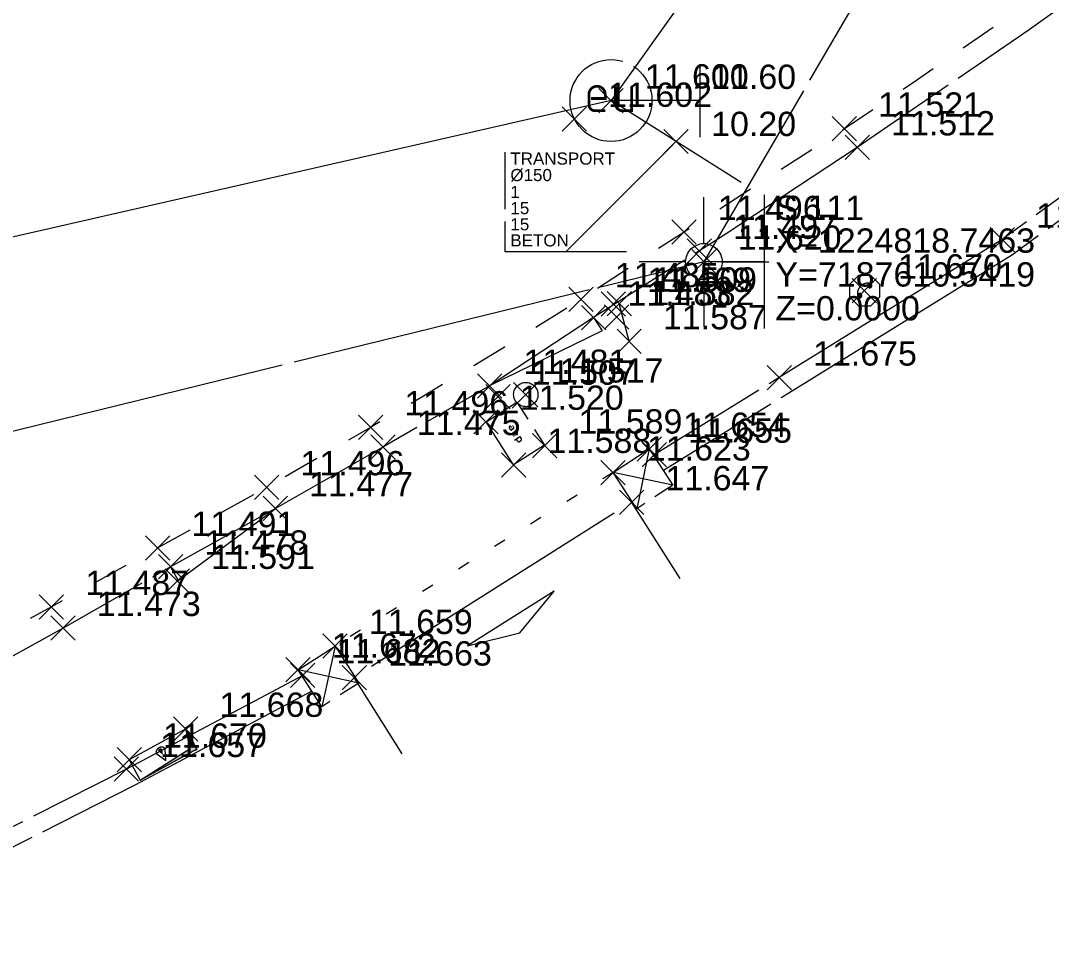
# Model space of a CAD drawing. Header units: metres. Extents: x 1224602 to 1224842, y 7187490 to 7187733.
# Drawn here: x 1224813.13 to 1224821.61, y 7187604.84 to 7187612.53 of the extents above; entities that cross this region are included whole.
import ezdxf
from ezdxf.enums import TextEntityAlignment as Align

# ---------------------------------------------------------------- set-up
doc = ezdxf.new("R2010")
doc.units = ezdxf.units.M
doc.header["$PDMODE"] = 3
doc.header["$PDSIZE"] = 0.1
for name, pattern in [('LL_0822', [2.5, 2.5, 0]), ('LL_0824', [0.35, 0.1, -0.25]), ('LL_0829', [0.6, 0.3, -0.3]), ('SL_1146', [2.5, 2.5, 0]), ('Socle_Continu', [2.5, 2.5, 0]), ('YL_2901', [2.5, 2.5, 0])]:
    doc.linetypes.add(name, pattern=pattern)
for name, color, linetype, lineweight in [('CLOTU_SCS', 212, 'Socle_Continu', 13), ('EAUPO_SCS', 140, 'Socle_Continu', 13), ('GAZFL_SCS', 40, 'Socle_Continu', 13), ('SIGTA_SCI', 7, 'Socle_Continu', 13), ('SIGTM_PSI', 1, 'Socle_Continu', 13), ('SIGTO_PSI', 255, 'Socle_Continu', 13), ('SIGTO_SCI', 255, 'Socle_Continu', 13), ('TELEC_SCS', 3, 'Socle_Continu', 13), ('VOIRI_SCS', 7, 'Socle_Continu', 13)]:
    doc.layers.add(name, color=color, linetype=linetype, lineweight=lineweight)
for name, color, linetype, lineweight, true_color in [('EAUPL_SCS', 5, 'Socle_Continu', 13, 0x0000ff), ('EAUUS_PSI', 7, 'Socle_Continu', 13, 0x7f3f00), ('EAUUS_SCI', 7, 'Socle_Continu', 13, 0x7f3f00), ('EAUUS_SCS', 7, 'Socle_Continu', 13, 0x7f3f00), ('EAUUS_SCT', 7, 'Socle_Continu', 13, 0x7f3f00), ('SIGTR_PSS', 7, 'Socle_Continu', 13, 0x9966cc), ('SIGTS_PSS', 7, 'Socle_Continu', 13, 0x9966cc)]:
    doc.layers.add(name, color=color, linetype=linetype, lineweight=lineweight, true_color=true_color)
doc.styles.add('Reseaux', font='arial.ttf')
doc.styles.get("Standard").update_dxf_attribs({"font": 'arial.ttf'})
doc.styles.add('Style_2', font='WINGDNG3.TTF')
doc.linetypes.add('BL_0068', pattern='A,0.508,-0.254,["}",Style_2,S=0.254,R=0,X=-0.2,Y=-0.12],0.254', length=1.016)
doc.linetypes.add('CL_0181', pattern='A,3,-0.15,0.4,-0.381,["eu",Standard,S=0.254,R=0,X=-0.2,Y=-0.1],-0.381,0.4,-0.15', length=4.862)

# ---------------------------------------------------------------- blocks, each defined once
blk = doc.blocks.new('YP_1521')
at = {"layer": 'SIGTO_SCI', "color": 7, "linetype": 'Socle_Continu'}
blk.add_point((0, 0), dxfattribs=at)
at = {"layer": 'SIGTA_SCI', "linetype": 'Socle_Continu'}
blk.add_attdef('ALT', (0.2779, 0.0988), '', height=0.2, dxfattribs=at)
at = {"layer": 'SIGTA_SCI', "linetype": 'Socle_Continu', "flags": 9}
blk.add_attdef('CALQUE_ALT', (1.69, -1.1801), '', height=0.2, dxfattribs=at)
at = {"layer": 'SIGTO_SCI', "linetype": 'Socle_Continu', "flags": 9}
for tag, p in [('ID', (1.69, 0.105)), ('NATURE', (1.69, -0.2163)), ('FAMILLE', (1.69, -0.5376)), ('CALQUE', (1.69, -0.8589)), ('PCRS', (1.69, -1.8227))]:
    blk.add_attdef(tag, p, '', height=0.2, dxfattribs=at)
blk = doc.blocks.new('YP_2900')
at = {"layer": 'SIGTO_PSI', "linetype": 'Socle_Continu'}
blk.add_line((0.5, 0), (0, 0), dxfattribs=at)
at = {"layer": 'SIGTO_PSI', "linetype": 'Socle_Continu', "flags": 128}
blk.add_lwpolyline([(0.5, -0.55), (0.5, 0.55)], dxfattribs=at)
at = {"layer": 'SIGTO_PSI', "color": 7, "linetype": 'Socle_Continu'}
blk.add_point((0, 0), dxfattribs=at)
at = {"layer": 'SIGTM_PSI', "color": 1, "linetype": 'Socle_Continu'}
blk.add_attdef('MAT', (0.5885, 0.3448), '', height=0.2, dxfattribs=at)
at = {"layer": 'SIGTM_PSI', "linetype": 'Socle_Continu', "flags": 9}
blk.add_attdef('CALQUE_MAT', (1.5976, -0.695), '', height=0.2, dxfattribs=at)
at = {"layer": 'SIGTO_PSI', "linetype": 'Socle_Continu', "flags": 9}
for tag, p in [('ID', (1.5976, 0.5901)), ('NATURE', (1.5976, 0.2688)), ('FAMILLE', (1.5976, -0.0525)), ('CALQUE', (1.5976, -0.3737)), ('PCRS', (1.5976, -1.0163))]:
    blk.add_attdef(tag, p, '', height=0.2, dxfattribs=at)
at = {"layer": 'SIGTO_PSI', "linetype": 'Socle_Continu'}
for tag, p in [('X=', (0.5885, 0.0746)), ('Y=', (0.5885, -0.2038)), ('Z=', (0.5885, -0.4822))]:
    blk.add_attdef(tag, p, '', height=0.2, dxfattribs=at)
blk = doc.blocks.new('AP_0001')
at = {"layer": 'EAUPO_SCS', "linetype": 'Socle_Continu'}
blk.add_line((0.1125, 0.1125), (-0.1125, -0.1125), dxfattribs=at)
blk.add_circle((0, 0), 0.1, dxfattribs=at)
at = {"layer": 'EAUPO_SCS', "linetype": 'Socle_Continu', "flags": 9}
for tag, p in [('ID', (0.8094, 0.5074)), ('NATURE', (0.8094, 0.1862)), ('FAMILLE', (0.8094, -0.1351)), ('CALQUE', (0.8094, -0.4564)), ('PCRS', (0.8094, -0.7777))]:
    blk.add_attdef(tag, p, '', height=0.2, dxfattribs=at)
blk = doc.blocks.new('AP_0009')
at = {"layer": 'EAUPO_SCS', "linetype": 'Socle_Continu', "flags": 128}
blk.add_lwpolyline([(1, 0), (0, 0), (0, 1), (1, 1)], close=True, dxfattribs=at)
at = {"layer": 'EAUPO_SCS', "linetype": 'Socle_Continu', "const_width": 0.0132, "flags": 128}
for points in [[(0.366, 0.559, -0.408207), (0.401, 0.525), (0.401, 0.441), (0.352, 0.441, -1.002527), (0.352, 0.5)], [(0.54, 0.441), (0.49, 0.441, -0.408864), (0.46, 0.47), (0.46, 0.52, -0.99952), (0.54, 0.52), (0.54, 0.5), (0.46, 0.5)], [(0.599, 0.381), (0.599, 0.559), (0.643, 0.559, -0.410969), (0.678, 0.525), (0.678, 0.475, -0.406349), (0.643, 0.441), (0.599, 0.441)]]:
    blk.add_lwpolyline(points, format="xyb", dxfattribs=at)
for points in [[(0.332, 0.559), (0.366, 0.559)], [(0.401, 0.5), (0.352, 0.5)]]:
    blk.add_lwpolyline(points, dxfattribs=at)
at = {"layer": 'EAUPO_SCS', "linetype": 'Socle_Continu', "flags": 9}
for tag, p in [('ID', (1.244, 0.846)), ('NATURE', (1.244, 0.525)), ('FAMILLE', (1.244, 0.204)), ('CALQUE', (1.244, -0.118)), ('PCRS', (1.244, -0.439))]:
    blk.add_attdef(tag, p, '', height=0.2, dxfattribs=at)
blk = doc.blocks.new('CP_0161')
at = {"layer": 'EAUUS_SCS', "linetype": 'Socle_Continu', "const_width": 0.0333, "flags": 128}
for points in [[(-0.071, -0.125), (-0.195, -0.125, -0.405328), (-0.27, -0.05), (-0.27, 0.075, -0.999132), (-0.071, 0.075), (-0.071, 0.025), (-0.245, 0.025)], [(0.054, 0.175), (0.054, -0.038, 0.410802), (0.141, -0.125), (0.253, -0.125), (0.253, 0.175)]]:
    blk.add_lwpolyline(points, format="xyb", dxfattribs=at)
at = {"layer": 'EAUUS_SCS', "linetype": 'Socle_Continu'}
blk.add_circle((0, 0), 0.5, dxfattribs=at)
at = {"layer": 'EAUUS_SCS', "linetype": 'Socle_Continu', "flags": 9}
for tag, p in [('ID', (0.989, 0.577)), ('NATURE', (0.989, 0.255)), ('FAMILLE', (0.989, -0.066)), ('CALQUE', (0.989, -0.387)), ('PCRS', (0.989, -0.709)), ('TYPE', (0.989, -1.03))]:
    blk.add_attdef(tag, p, '', height=0.2, dxfattribs=at)
blk = doc.blocks.new('IP_0641')
at = {"layer": 'TELEC_SCS', "linetype": 'Socle_Continu'}
h = blk.add_hatch(color=256, dxfattribs=at)
edge = h.paths.add_edge_path()
edge.add_ellipse((0.09, 0.082), major_axis=(0.0254, 0.0254), ratio=1, start_angle=269.1533, end_angle=449.1533, ccw=False)
edge.add_ellipse((0.09, 0.082), major_axis=(0.0254, 0.0254), ratio=1, start_angle=89.1533, end_angle=269.1533, ccw=False)
h = blk.add_hatch(color=256, dxfattribs=at)
edge = h.paths.add_edge_path()
edge.add_ellipse((-0.074, -0.082), major_axis=(0.0254, 0.0254), ratio=1, start_angle=269.0978, end_angle=449.0978, ccw=False)
edge.add_ellipse((-0.074, -0.082), major_axis=(0.0254, 0.0254), ratio=1, start_angle=89.0978, end_angle=269.0978, ccw=False)
at = {"layer": 'TELEC_SCS', "linetype": 'Socle_Continu', "flags": 128}
blk.add_lwpolyline([(0.109, -0.25), (0.257, -0.102), (0.257, 0.102), (0.109, 0.25), (-0.094, 0.25), (-0.243, 0.102), (-0.243, -0.102), (-0.094, -0.25)], close=True, dxfattribs=at)
at = {"layer": 'TELEC_SCS', "linetype": 'Socle_Continu'}
for points in [[(0.09, 0.118, 0.04668), (0.058, 0.121, 0.098491), (-0.007, 0.108, 0.098491), (-0.063, 0.071, 0.098491), (-0.1, 0.015, 0.098491), (-0.113, -0.05, 0.04668), (-0.11, -0.082, 0.098491)], [(0.065, 0.108, 0.003694), (0.065, 0.107, 0.098491), (0.057, 0.096, 0.098491), (0.054, 0.082, 0.098491), (0.057, 0.068, 0.098491), (0.065, 0.057, 0.098491), (0.076, 0.049, 0.098491), (0.09, 0.046, 0.098491), (0.104, 0.049, 0.094763), (0.115, 0.056, 0.098491)], [(0.115, 0.056, 0.003694), (0.115, 0.057, 0.098491), (0.123, 0.068, 0.098491), (0.126, 0.082, 0.098491), (0.123, 0.096, 0.098491), (0.115, 0.107, 0.098491), (0.104, 0.115, 0.098491), (0.09, 0.118, 0.098491), (0.076, 0.115, 0.094763), (0.065, 0.108, 0.098491)], [(-0.099, -0.056, 0.003937), (-0.1, -0.057, 0.098491), (-0.107, -0.068, 0.098491), (-0.11, -0.082, 0.098491), (-0.107, -0.096, 0.098491), (-0.1, -0.107, 0.098491), (-0.088, -0.115, 0.098491), (-0.074, -0.118, 0.098491), (-0.06, -0.115, 0.094518), (-0.049, -0.108, 0.098491)], [(-0.049, -0.108, 0.003937), (-0.049, -0.107, 0.098491), (-0.041, -0.096, 0.098491), (-0.038, -0.082, 0.098491), (-0.041, -0.068, 0.098491), (-0.049, -0.057, 0.098491), (-0.06, -0.049, 0.098491), (-0.074, -0.046, 0.098491), (-0.088, -0.049, 0.094518), (-0.099, -0.056, 0.098491)]]:
    blk.add_lwpolyline(points, format="xyb", dxfattribs=at)
at = {"layer": 'TELEC_SCS', "linetype": 'Socle_Continu', "flags": 9}
for tag, p in [('ID', (0.795, 0.57)), ('NATURE', (0.795, 0.248)), ('FAMILLE', (0.795, -0.073)), ('CALQUE', (0.795, -0.394)), ('PCRS', (0.795, -0.715))]:
    blk.add_attdef(tag, p, '', height=0.2, dxfattribs=at)
blk = doc.blocks.new('SP_1162')
at = {"layer": 'CLOTU_SCS', "linetype": 'Socle_Continu'}
for p, q in [((0, 0), (1, 1)), ((0, 1), (1, 0))]:
    blk.add_line(p, q, dxfattribs=at)
at = {"layer": 'CLOTU_SCS', "linetype": 'Socle_Continu', "flags": 128}
blk.add_lwpolyline([(1, 0), (0, 0), (0, 1), (1, 1)], close=True, dxfattribs=at)
at = {"layer": 'CLOTU_SCS', "linetype": 'Socle_Continu', "flags": 9}
for tag, p in [('ID', (1.089, 0.299)), ('NATURE', (1.089, -0.022)), ('FAMILLE', (1.089, -0.344)), ('CALQUE', (1.089, -0.665)), ('PCRS', (1.089, -0.986))]:
    blk.add_attdef(tag, p, '', height=0.2, dxfattribs=at)
blk = doc.blocks.new('SP_1161')
at = {"layer": 'CLOTU_SCS', "linetype": 'Socle_Continu'}
for p, q in [((0, 0), (0, 0.2745)), ((1, 0.2745), (1, 0)), ((0.5, 0.1545), (0.3438, 0.103)), ((0.6563, 0.103), (0.5, 0.1545)), ((0.3438, 0.103), (0.6563, 0.103)), ((0.0625, 0), (0.9375, 0))]:
    blk.add_line(p, q, dxfattribs=at)
at = {"layer": 'CLOTU_SCS', "linetype": 'Socle_Continu', "flags": 9}
for tag, p in [('ID', (1.3598, 0.3853)), ('NATURE', (1.3598, 0.0641)), ('FAMILLE', (1.3598, -0.2572)), ('CALQUE', (1.3598, -0.5785)), ('PCRS', (1.3598, -0.8998))]:
    blk.add_attdef(tag, p, '', height=0.2, dxfattribs=at)
blk = doc.blocks.new('LP_0841')
at = {"layer": 'VOIRI_SCS', "linetype": 'Socle_Continu', "flags": 128}
blk.add_lwpolyline([(0, 0), (0, 0.5), (1, 0)], dxfattribs=at)
at = {"layer": 'VOIRI_SCS', "linetype": 'Socle_Continu', "flags": 9}
for tag, p in [('ID', (1.4277, 0.5478)), ('NATURE', (1.4277, 0.2265)), ('FAMILLE', (1.4277, -0.0947)), ('CALQUE', (1.4277, -0.416)), ('PCRS', (1.4277, -0.7373))]:
    blk.add_attdef(tag, p, '', height=0.2, dxfattribs=at)
blk = doc.blocks.new('LP_0842')
at = {"layer": 'VOIRI_SCS', "linetype": 'Socle_Continu', "flags": 128}
blk.add_lwpolyline([(1, 0), (1, 0.5), (0, 0)], dxfattribs=at)
at = {"layer": 'VOIRI_SCS', "linetype": 'Socle_Continu', "flags": 9}
for tag, p in [('ID', (1.4875, 0.6136)), ('NATURE', (1.4875, 0.2923)), ('FAMILLE', (1.4875, -0.029)), ('CALQUE', (1.4875, -0.3503)), ('PCRS', (1.4875, -0.6715))]:
    blk.add_attdef(tag, p, '', height=0.2, dxfattribs=at)
blk = doc.blocks.new('JP_0703')
at = {"layer": 'GAZFL_SCS', "linetype": 'Socle_Continu'}
blk.add_hatch(color=256, dxfattribs=at).paths.add_polyline_path([(0, 0), (0, 0.359), (1, 0.359), (0.088, 0.3)])
h = blk.add_hatch(color=256, dxfattribs=at)
edge = h.paths.add_edge_path()
edge.add_line((0.505, 0.179), (0.471, 0.106))
edge.add_line((0.471, 0.106), (0.471, 0.096))
edge.add_ellipse((0.505, 0.099), major_axis=(-0.0336, 0), ratio=0.758629, start_angle=5.446, end_angle=174.554)
edge.add_line((0.538, 0.096), (0.538, 0.106))
edge.add_line((0.538, 0.106), (0.505, 0.179))
at = {"layer": 'GAZFL_SCS', "linetype": 'Socle_Continu', "flags": 128}
blk.add_lwpolyline([(0, 0.359), (0, 0), (1, 0), (1, 0.359)], close=True, dxfattribs=at)
at = {"layer": 'GAZFL_SCS', "linetype": 'Socle_Continu'}
blk.add_lwpolyline([(0, 0), (0, 0.359), (1, 0.359), (0.088, 0.3)], close=True, dxfattribs=at)
blk.add_lwpolyline([(0.578, 0.106), (0.578, 0.124), (0.505, 0.281), (0.432, 0.124), (0.432, 0.106, 0.066358), (0.436, 0.095, 0.1059), (0.452, 0.076, 0.086348), (0.476, 0.064, 0.076263), (0.505, 0.059, 0.076263), (0.534, 0.064, 0.086348), (0.557, 0.076, 0.1059), (0.574, 0.095, 0.066358)], format="xyb", close=True, dxfattribs=at)
at = {"layer": 'GAZFL_SCS', "linetype": 'Socle_Continu', "flags": 9}
for tag, p in [('ID', (1.013, 0.696)), ('NATURE', (1.013, 0.374)), ('FAMILLE', (1.013, 0.053)), ('CALQUE', (1.013, -0.268)), ('PCRS', (1.013, -0.589))]:
    blk.add_attdef(tag, p, '', height=0.2, dxfattribs=at)
blk = doc.blocks.new('YP_2903')
at = {"layer": 'SIGTR_PSS', "color": 1, "linetype": 'Socle_Continu'}
blk.add_line((0, 0.15), (0, 0.5331), dxfattribs=at)
at = {"layer": 'SIGTR_PSS', "color": 5, "linetype": 'Socle_Continu'}
blk.add_line((-0.15, 0), (-0.5331, 0), dxfattribs=at)
at = {"layer": 'SIGTR_PSS', "color": 3, "linetype": 'Socle_Continu'}
blk.add_line((0.15, 0), (0.5331, 0), dxfattribs=at)
at = {"layer": 'SIGTR_PSS', "color": 2, "linetype": 'Socle_Continu'}
blk.add_line((0, -0.15), (0, -0.5331), dxfattribs=at)
at = {"layer": 'SIGTR_PSS', "color": 4, "linetype": 'Socle_Continu'}
blk.add_circle((0, 0), 0.15, dxfattribs=at)
at = {"layer": 'SIGTR_PSS', "linetype": 'Socle_Continu', "flags": 9}
for tag, p in [('ID', (1.3426, 0.3052)), ('NATURE', (1.3426, -0.0161)), ('FAMILLE', (1.3426, -0.3374)), ('CALQUE', (1.3426, -0.6587)), ('PCRS', (1.3426, -0.98))]:
    blk.add_attdef(tag, p, '', height=0.2, dxfattribs=at)
blk = doc.blocks.new('*U106')
at = {"layer": 'EAUUS_SCI', "linetype": 'Socle_Continu'}
blk.add_line((-1.815, -1.815), (0, 0), dxfattribs=at)
at = {"layer": 'EAUUS_SCI', "linetype": 'Socle_Continu', "flags": 128}
blk.add_lwpolyline([(-0.815, -1.815), (-2.815, -1.815), (-2.815, -0.176)], dxfattribs=at)
at = {"layer": 'EAUUS_SCI', "linetype": 'Socle_Continu'}
blk.add_point((0, 0), dxfattribs=at)
at = {"layer": 'EAUUS_SCI', "linetype": 'Socle_Continu', "flags": 9}
for tag, p in [('ID', (2.47, 1.418)), ('NATURE', (2.47, 1.097)), ('FAMILLE', (2.47, 0.776)), ('CALQUE', (2.47, 0.454))]:
    blk.add_attdef(tag, p, '', height=0.2, dxfattribs=at)
at = {"layer": 'EAUUS_SCI', "linetype": 'Socle_Continu'}
for tag, p in [('TYPE', (-2.727, -0.381)), ('DIAM', (-2.727, -0.652)), ('NBR', (-2.727, -0.93)), ('LARG', (-2.727, -1.196)), ('HAUT', (-2.727, -1.462)), ('MATER', (-2.727, -1.727))]:
    blk.add_attdef(tag, p, '', height=0.2, dxfattribs=at)
blk = doc.blocks.new('CP_2101')
at = {"layer": 'EAUUS_PSI', "linetype": 'Socle_Continu'}
blk.add_line((0.7333, 0), (0, 0), dxfattribs=at)
at = {"layer": 'EAUUS_PSI', "linetype": 'Socle_Continu', "flags": 128}
blk.add_lwpolyline([(0.7333, -0.3), (0.7333, 0.3)], dxfattribs=at)
at = {"layer": 'EAUUS_PSI', "linetype": 'Socle_Continu'}
blk.add_point((0, 0), dxfattribs=at)
at = {"layer": 'EAUUS_PSI', "linetype": 'Socle_Continu', "style": 'Reseaux', "flags": 9}
for tag, p in [('ID', (2.5253, 0.5413)), ('NATURE', (2.5253, 0.22))]:
    blk.add_attdef(tag, p, '', height=0.2, dxfattribs=at)
at = {"layer": 'EAUUS_PSI', "linetype": 'Socle_Continu'}
for tag, p in [('TAMPON', (0.8237, 0.1956)), ('RADIER', (0.8237, -0.192))]:
    blk.add_attdef(tag, text='', height=0.2, dxfattribs=at).set_placement(p, align=Align.MIDDLE_LEFT)
at = {"layer": 'EAUUS_PSI', "linetype": 'Socle_Continu', "flags": 9}
for tag, p in [('FAMILLE', (2.5253, -0.1013)), ('CALQUE', (2.5253, -0.4226))]:
    blk.add_attdef(tag, p, '', height=0.2, dxfattribs=at)

msp = doc.modelspace()

# ---------------------------------------------------------------- linework, layer by layer
at = {"layer": 'CLOTU_SCS', "linetype": 'SL_1146', "flags": 128}
for points in [[(1224823.5024, 7187612.3996), (1224821.2015, 7187610.7251), (1224819.3666, 7187609.5893), (1224818.3386, 7187608.954), (1224818.3319, 7187608.9499)], [(1224823.5988, 7187612.2842), (1224821.2853, 7187610.6005), (1224819.4455, 7187609.4617), (1224818.414, 7187608.8243)], [(1224815.4461, 7187607.1389), (1224813.9956, 7187606.3687), (1224811.8472, 7187605.2785), (1224811.8343, 7187605.272)], [(1224815.521, 7187607.0088), (1224814.0647, 7187606.2356), (1224811.9009, 7187605.1375)]]:
    msp.add_lwpolyline(points, dxfattribs=at)
at = {"layer": 'EAUPL_SCS', "linetype": 'BL_0068', "flags": 128}
msp.add_lwpolyline([(1224818.1316, 7187609.8877), (1224818.0505, 7187610.1978)], dxfattribs=at)
at = {"layer": 'EAUUS_SCT', "linetype": 'CL_0181', "flags": 128}
for points in [[(1224837.3243, 7187638.9445), (1224817.9824, 7187611.8685)], [(1224817.9824, 7187611.8685), (1224779.2777, 7187603.0346)], [(1224819.0533, 7187611.1948), (1224817.9824, 7187611.8685)]]:
    msp.add_lwpolyline(points, dxfattribs=at)
at = {"layer": 'SIGTS_PSS', "linetype": 'YL_2901', "flags": 128}
msp.add_lwpolyline([(1224718.643, 7187594.665), (1224724.1936, 7187641.7863), (1224743.464, 7187686.347), (1224774.7587, 7187705.496), (1224807.6, 7187693.028), (1224838.1241, 7187643.8466), (1224818.7463, 7187610.5419), (1224772.1745, 7187599.1202)], close=True, dxfattribs=at)
at = {"layer": 'VOIRI_SCS', "linetype": 'LL_0829', "flags": 128}
msp.add_lwpolyline([(1224829.9982, 7187686.7536), (1224829.3291, 7187685.8888, 0.085546), (1224827.6702, 7187683.3477, 0.032872), (1224826.2884, 7187679.4653, 0.052007), (1224825.9383, 7187677.4538), (1224825.8451, 7187676.0932, 0.035288), (1224825.807, 7187675.0804, 0.008804), (1224825.911, 7187673.0242, 0.041117), (1224826.0671, 7187671.9938, 0.038606), (1224826.693, 7187670.0375, 0.014144), (1224827.4983, 7187668.2106), (1224828.3764, 7187666.3618), (1224829.5312, 7187664.0417), (1224829.9735, 7187663.0981), (1224834.3549, 7187654.0901), (1224836.1396, 7187650.3369), (1224836.4623, 7187649.6644), (1224836.7945, 7187648.739), (1224837.1164, 7187647.7678), (1224837.2829, 7187647.0924), (1224837.3597, 7187646.797), (1224837.5899, 7187645.5593), (1224837.6944, 7187644.9392), (1224837.7863, 7187644.3175), (1224837.8613, 7187643.6936), (1224837.9184, 7187643.0676), (1224838.0009, 7187641.8122), (1224838.0511, 7187640.9474), (1224838.0914, 7187639.4397), (1224838.095, 7187638.6861), (1224838.0789, 7187637.9329), (1224838.0529, 7187637.4112), (1224838.0144, 7187636.89), (1224837.9635, 7187636.3697), (1224837.9001, 7187635.8507), (1224837.8245, 7187635.3332), (1224837.7545, 7187634.9166), (1224837.7367, 7187634.8177), (1224837.6348, 7187634.305), (1224837.512, 7187633.7975), (1224837.214, 7187632.8223), (1224836.9121, 7187631.8666), (1224836.6033, 7187630.9042), (1224836.2724, 7187629.9492), (1224836, 7187629.2421), (1224835.7041, 7187628.5442), (1224835.3835, 7187627.8575), (1224835.0372, 7187627.1836), (1224834.665, 7187626.5239), (1224834.2696, 7187625.8776), (1224833.8544, 7187625.2436), (1224833.4229, 7187624.6206), (1224832.8086, 7187623.7819), (1224832.21, 7187623.0127), (1224832.1695, 7187622.9623), (1224831.5061, 7187622.1621), (1224830.8221, 7187621.3793), (1224830.1721, 7187620.666), (1224830.1436, 7187620.6352), (1224829.5097, 7187619.9642), (1224828.8364, 7187619.2727), (1224828.1538, 7187618.5905), (1224827.2404, 7187617.7012), (1224826.3177, 7187616.8217), (1224826.2629, 7187616.7698), (1224825.3877, 7187615.9497), (1224824.4424, 7187615.0945), (1224823.9026, 7187614.6273), (1224823.3547, 7187614.1697), (1224822.7985, 7187613.722), (1224822.6718, 7187613.6222), (1224822.2343, 7187613.2844), (1224821.6622, 7187612.857), (1224821.0826, 7187612.44), (1224820.4958, 7187612.0332), (1224819.9021, 7187611.6367), (1224818.5828, 7187610.7863), (1224817.7357, 7187610.2341), (1224817.0975, 7187609.8339), (1224816.4526, 7187609.4444), (1224816.0038, 7187609.1793), (1224815.1504, 7187608.6865), (1224813.379, 7187607.7022), (1224812.0807, 7187606.9941), (1224811.4262, 7187606.6501), (1224810.7668, 7187606.3149), (1224810.1018, 7187605.9907), (1224809.4303, 7187605.6799), (1224808.7518, 7187605.3854), (1224808.0657, 7187605.11), (1224807.3415, 7187604.845), (1224806.6102, 7187604.5997), (1224805.8734, 7187604.37), (1224805.1331, 7187604.1518), (1224803.6469, 7187603.7372), (1224802.155, 7187603.3456), (1224801.2886, 7187603.1296), (1224800.4186, 7187602.929), (1224798.6711, 7187602.5603), (1224797.1976, 7187602.2587), (1224795.7211, 7187601.972), (1224794.3223, 7187601.7205), (1224793.3441, 7187601.5728)], format="xyb", dxfattribs=at)
at = {"layer": 'VOIRI_SCS', "linetype": 'LL_0822', "flags": 128}
msp.add_lwpolyline([(1224837.486, 7187647.0681), (1224837.5481, 7187646.8426), (1224837.5926, 7187646.6716), (1224837.6865, 7187646.272), (1224837.7683, 7187645.8695), (1224837.8393, 7187645.4647), (1224837.9539, 7187644.6499), (1224838.0407, 7187643.8314), (1224838.1573, 7187642.3985), (1224838.2005, 7187641.8403), (1224838.269, 7187640.9656), (1224838.3117, 7187640.2051), (1224838.3325, 7187639.4435), (1224838.3295, 7187638.6818), (1224838.3017, 7187637.9382), (1224838.3008, 7187637.9208), (1224838.2451, 7187637.1614), (1224838.1642, 7187636.4042), (1224838.06, 7187635.6495), (1224837.9349, 7187634.8979), (1224837.8311, 7187634.3571), (1224837.7091, 7187633.8208), (1224837.6896, 7187633.7442), (1224837.5629, 7187633.2905), (1224837.4017, 7187632.7642), (1224836.9429, 7187631.3112), (1224836.7018, 7187630.5887), (1224836.4466, 7187629.8709), (1224836.1727, 7187629.1596), (1224835.8777, 7187628.4566), (1224835.5592, 7187627.764), (1224835.2152, 7187627.0839), (1224834.9711, 7187626.6389), (1224834.7154, 7187626.2004), (1224834.4486, 7187625.7683), (1224834.1716, 7187625.3428), (1224833.8849, 7187624.9237), (1224833.5892, 7187624.5112), (1224832.9783, 7187623.7013), (1224832.3611, 7187622.8998), (1224832.0036, 7187622.4468), (1224831.4994, 7187621.8328), (1224830.976, 7187621.2356), (1224830.2796, 7187620.4982), (1224829.6479, 7187619.8373), (1224828.9796, 7187619.1423), (1224828.3036, 7187618.4549), (1224827.5748, 7187617.7404), (1224826.8341, 7187617.0381), (1224826.4002, 7187616.6351), (1224825.3322, 7187615.6556), (1224824.5783, 7187614.9651), (1224824.09, 7187614.5313), (1224823.4518, 7187613.9884), (1224822.7989, 7187613.4636), (1224822.3372, 7187613.1118), (1224822.1161, 7187612.948), (1224821.4212, 7187612.449), (1224820.0086, 7187611.4827), (1224818.9309, 7187610.7722), (1224818.7098, 7187610.6316), (1224818.3848, 7187610.4284), (1224817.8396, 7187610.083), (1224816.9888, 7187609.524), (1224816.106, 7187609.0171), (1224815.2216, 7187608.5127), (1224814.3587, 7187608.0333), (1224813.4745, 7187607.5288), (1224812.6068, 7187607.0465), (1224811.7187, 7187606.5751), (1224810.8213, 7187606.1207), (1224810.1322, 7187605.787), (1224809.4367, 7187605.4671), (1224808.7337, 7187605.165), (1224808.1498, 7187604.9328), (1224808.0223, 7187604.8846), (1224807.3021, 7187604.6275), (1224806.5751, 7187604.3892), (1224805.1089, 7187603.9475), (1224804.1433, 7187603.6692), (1224803.1752, 7187603.4015), (1224802.2028, 7187603.1506), (1224801.226, 7187602.9167), (1224798.7258, 7187602.3607), (1224797.6937, 7187602.1662), (1224797.2081, 7187602.0579), (1224796.7442, 7187601.9575), (1224796.7218, 7187601.953), (1224795.7409, 7187601.7862), (1224794.77, 7187601.6036)], dxfattribs=at)
at = {"layer": 'VOIRI_SCS', "linetype": 'LL_0824', "flags": 128}
msp.add_lwpolyline([(1224817.9999, 7187608.8082), (1224815.7127, 7187607.3805)], dxfattribs=at)

# ---------------------------------------------------------------- block references
at = {"layer": 'CLOTU_SCS', "color": 6, "linetype": 'Socle_Continu'}
for p, xscale, yscale, rotation in [((1224818.2974, 7187609.0026), 0.3554575426836866, 0.3554575426836866, 213.157346336798), ((1224815.7127, 7187607.3805), 0.3614902905244411, 0.3614902905244411, 212.5329706916326)]:
    msp.add_blockref('SP_1162', p, dxfattribs=dict(at, xscale=xscale, yscale=yscale, rotation=rotation))
at = {"layer": 'CLOTU_SCS', "linetype": 'Socle_Continu', "xscale": 2.699703162394182, "yscale": 2.699703162394182, "rotation": 212.273421179779}
msp.add_blockref('SP_1161', (1224818.1521, 7187608.5629), dxfattribs=at)
at = {"layer": 'EAUPO_SCS', "linetype": 'Socle_Continu'}
msp.add_blockref('AP_0001', (1224817.2813, 7187609.4497), dxfattribs=at)
at = {"layer": 'EAUPO_SCS', "linetype": 'Socle_Continu', "xscale": 0.4208625625983902, "yscale": 0.301756812208087, "rotation": 302.5882924490402}
msp.add_blockref('AP_0009', (1224816.9544, 7187609.2253), dxfattribs=at)
at = {"layer": 'EAUUS_PSI', "linetype": 'Socle_Continu'}
msp.add_blockref('CP_2101', (1224817.9824, 7187611.8685), dxfattribs=at).add_auto_attribs({'TAMPON': '11.60', 'RADIER': '10.20'})
at = {"layer": 'EAUUS_SCI', "linetype": 'Socle_Continu', "xscale": 0.5, "yscale": 0.5, "zscale": 0.5}
msp.add_blockref('*U106', (1224818.5179, 7187611.5317), dxfattribs=at).add_auto_attribs({'TYPE': 'TRANSPORT', 'DIAM': 'Ø150', 'NBR': '1', 'LARG': '15', 'HAUT': '15', 'MATER': 'BETON'})
at = {"layer": 'EAUUS_SCS', "linetype": 'Socle_Continu', "xscale": 0.6739544981960364, "yscale": 0.6739544981960364}
msp.add_blockref('CP_0161', (1224817.9824, 7187611.8685), dxfattribs=at)
at = {"layer": 'GAZFL_SCS', "linetype": 'Socle_Continu', "xscale": 0.5301747280018881, "yscale": 0.5301747280018881, "rotation": 208.6828311926224}
msp.add_blockref('JP_0703', (1224814.4835, 7187606.6993), dxfattribs=at)
at = {"layer": 'SIGTO_PSI', "color": 193, "linetype": 'Socle_Continu'}
msp.add_blockref('YP_2900', (1224818.7463, 7187610.5419), dxfattribs=at).add_auto_attribs({'MAT': 'S.111', 'X=': 'X=1224818.7463', 'Y=': 'Y=7187610.5419', 'Z=': 'Z=0.0000'})
at = {"layer": 'SIGTO_SCI', "linetype": 'Socle_Continu'}
ref = msp.add_blockref('YP_1521', (1224817.9824, 7187611.8685), dxfattribs=at)
ref.add_attrib('ALT', '11.600', (1224818.2603, 7187611.9673), dxfattribs={"layer": 'SIGTA_SCI', "linetype": 'Socle_Continu', "height": 0.2})
ref = msp.add_blockref('YP_1521', (1224817.6809, 7187611.7179), dxfattribs=at)
ref.add_attrib('ALT', '11.602', (1224817.9589, 7187611.8167), dxfattribs={"layer": 'SIGTA_SCI', "linetype": 'Socle_Continu', "height": 0.2})
ref = msp.add_blockref('YP_1521', (1224819.9021, 7187611.6367), dxfattribs=at)
ref.add_attrib('ALT', '11.521', (1224820.18, 7187611.7355), dxfattribs={"layer": 'SIGTA_SCI', "linetype": 'Socle_Continu', "height": 0.2})
ref = msp.add_blockref('YP_1521', (1224820.0086, 7187611.4827), dxfattribs=at)
ref.add_attrib('ALT', '11.512', (1224820.2866, 7187611.5815), dxfattribs={"layer": 'SIGTA_SCI', "linetype": 'Socle_Continu', "height": 0.2})
ref = msp.add_blockref('YP_1521', (1224818.5828, 7187610.7863), dxfattribs=at)
ref.add_attrib('ALT', '11.496', (1224818.8608, 7187610.885), dxfattribs={"layer": 'SIGTA_SCI', "linetype": 'Socle_Continu', "height": 0.2})
ref = msp.add_blockref('YP_1521', (1224821.2015, 7187610.7251), dxfattribs=at)
ref.add_attrib('ALT', '11.700', (1224821.4795, 7187610.8239), dxfattribs={"layer": 'SIGTA_SCI', "linetype": 'Socle_Continu', "height": 0.2})
ref = msp.add_blockref('YP_1521', (1224818.7098, 7187610.6316), dxfattribs=at)
ref.add_attrib('ALT', '11.497', (1224818.9877, 7187610.7304), dxfattribs={"layer": 'SIGTA_SCI', "linetype": 'Socle_Continu', "height": 0.2})
ref = msp.add_blockref('YP_1521', (1224818.7463, 7187610.5419), dxfattribs=at)
ref.add_attrib('ALT', '11.620', (1224819.0243, 7187610.6407), dxfattribs={"layer": 'SIGTA_SCI', "linetype": 'Socle_Continu', "height": 0.2})
ref = msp.add_blockref('YP_1521', (1224817.7357, 7187610.2341), dxfattribs=at)
ref.add_attrib('ALT', '11.485', (1224818.0137, 7187610.3329), dxfattribs={"layer": 'SIGTA_SCI', "linetype": 'Socle_Continu', "height": 0.2})
ref = msp.add_blockref('YP_1521', (1224820.066, 7187610.3054), dxfattribs=at)
ref.add_attrib('ALT', '11.670', (1224820.344, 7187610.4042), dxfattribs={"layer": 'SIGTA_SCI', "linetype": 'Socle_Continu', "height": 0.2})
ref = msp.add_blockref('YP_1521', (1224818.0025, 7187610.1949), dxfattribs=at)
ref.add_attrib('ALT', '11.469', (1224818.2804, 7187610.2937), dxfattribs={"layer": 'SIGTA_SCI', "linetype": 'Socle_Continu', "height": 0.2})
ref = msp.add_blockref('YP_1521', (1224818.0505, 7187610.1978), dxfattribs=at)
ref.add_attrib('ALT', '11.509', (1224818.3285, 7187610.2965), dxfattribs={"layer": 'SIGTA_SCI', "linetype": 'Socle_Continu', "height": 0.2})
ref = msp.add_blockref('YP_1521', (1224817.8396, 7187610.083), dxfattribs=at)
ref.add_attrib('ALT', '11.483', (1224818.1175, 7187610.1817), dxfattribs={"layer": 'SIGTA_SCI', "linetype": 'Socle_Continu', "height": 0.2})
ref = msp.add_blockref('YP_1521', (1224818.03, 7187610.0865), dxfattribs=at)
ref.add_attrib('ALT', '11.582', (1224818.3079, 7187610.1852), dxfattribs={"layer": 'SIGTA_SCI', "linetype": 'Socle_Continu', "height": 0.2})
ref = msp.add_blockref('YP_1521', (1224818.1316, 7187609.8877), dxfattribs=at)
ref.add_attrib('ALT', '11.587', (1224818.4095, 7187609.9865), dxfattribs={"layer": 'SIGTA_SCI', "linetype": 'Socle_Continu', "height": 0.2})
ref = msp.add_blockref('YP_1521', (1224819.3666, 7187609.5893), dxfattribs=at)
ref.add_attrib('ALT', '11.675', (1224819.6445, 7187609.688), dxfattribs={"layer": 'SIGTA_SCI', "linetype": 'Socle_Continu', "height": 0.2})
ref = msp.add_blockref('YP_1521', (1224816.9838, 7187609.5209), dxfattribs=at)
ref.add_attrib('ALT', '11.481', (1224817.2617, 7187609.6197), dxfattribs={"layer": 'SIGTA_SCI', "linetype": 'Socle_Continu', "height": 0.2})
ref = msp.add_blockref('YP_1521', (1224817.0533, 7187609.4318), dxfattribs=at)
ref.add_attrib('ALT', '11.507', (1224817.3313, 7187609.5305), dxfattribs={"layer": 'SIGTA_SCI', "linetype": 'Socle_Continu', "height": 0.2})
ref = msp.add_blockref('YP_1521', (1224817.2813, 7187609.4497), dxfattribs=at)
ref.add_attrib('ALT', '11.517', (1224817.5593, 7187609.5485), dxfattribs={"layer": 'SIGTA_SCI', "linetype": 'Socle_Continu', "height": 0.2})
ref = msp.add_blockref('YP_1521', (1224816.9544, 7187609.2253), dxfattribs=at)
ref.add_attrib('ALT', '11.520', (1224817.2323, 7187609.3241), dxfattribs={"layer": 'SIGTA_SCI', "linetype": 'Socle_Continu', "height": 0.2})
ref = msp.add_blockref('YP_1521', (1224816.0038, 7187609.1793), dxfattribs=at)
ref.add_attrib('ALT', '11.496', (1224816.2817, 7187609.2781), dxfattribs={"layer": 'SIGTA_SCI', "linetype": 'Socle_Continu', "height": 0.2})
ref = msp.add_blockref('YP_1521', (1224816.106, 7187609.0171), dxfattribs=at)
ref.add_attrib('ALT', '11.475', (1224816.3839, 7187609.1159), dxfattribs={"layer": 'SIGTA_SCI', "linetype": 'Socle_Continu', "height": 0.2})
ref = msp.add_blockref('YP_1521', (1224817.4373, 7187609.0301), dxfattribs=at)
ref.add_attrib('ALT', '11.589', (1224817.7153, 7187609.1288), dxfattribs={"layer": 'SIGTA_SCI', "linetype": 'Socle_Continu', "height": 0.2})
ref = msp.add_blockref('YP_1521', (1224818.2974, 7187609.0026), dxfattribs=at)
ref.add_attrib('ALT', '11.654', (1224818.5754, 7187609.1014), dxfattribs={"layer": 'SIGTA_SCI', "linetype": 'Socle_Continu', "height": 0.2})
ref = msp.add_blockref('YP_1521', (1224818.3386, 7187608.954), dxfattribs=at)
ref.add_attrib('ALT', '11.655', (1224818.6165, 7187609.0528), dxfattribs={"layer": 'SIGTA_SCI', "linetype": 'Socle_Continu', "height": 0.2})
ref = msp.add_blockref('YP_1521', (1224817.181, 7187608.8707), dxfattribs=at)
ref.add_attrib('ALT', '11.588', (1224817.459, 7187608.9695), dxfattribs={"layer": 'SIGTA_SCI', "linetype": 'Socle_Continu', "height": 0.2})
ref = msp.add_blockref('YP_1521', (1224817.9999, 7187608.8082), dxfattribs=at)
ref.add_attrib('ALT', '11.623', (1224818.2778, 7187608.907), dxfattribs={"layer": 'SIGTA_SCI', "linetype": 'Socle_Continu', "height": 0.2})
ref = msp.add_blockref('YP_1521', (1224815.1504, 7187608.6865), dxfattribs=at)
ref.add_attrib('ALT', '11.496', (1224815.4283, 7187608.7853), dxfattribs={"layer": 'SIGTA_SCI', "linetype": 'Socle_Continu', "height": 0.2})
ref = msp.add_blockref('YP_1521', (1224818.1521, 7187608.5629), dxfattribs=at)
ref.add_attrib('ALT', '11.647', (1224818.4301, 7187608.6616), dxfattribs={"layer": 'SIGTA_SCI', "linetype": 'Socle_Continu', "height": 0.2})
ref = msp.add_blockref('YP_1521', (1224815.2216, 7187608.5127), dxfattribs=at)
ref.add_attrib('ALT', '11.477', (1224815.4995, 7187608.6115), dxfattribs={"layer": 'SIGTA_SCI', "linetype": 'Socle_Continu', "height": 0.2})
ref = msp.add_blockref('YP_1521', (1224814.2531, 7187608.1884), dxfattribs=at)
ref.add_attrib('ALT', '11.491', (1224814.531, 7187608.2872), dxfattribs={"layer": 'SIGTA_SCI', "linetype": 'Socle_Continu', "height": 0.2})
ref = msp.add_blockref('YP_1521', (1224814.3587, 7187608.0333), dxfattribs=at)
ref.add_attrib('ALT', '11.478', (1224814.6366, 7187608.1321), dxfattribs={"layer": 'SIGTA_SCI', "linetype": 'Socle_Continu', "height": 0.2})
ref = msp.add_blockref('YP_1521', (1224814.4133, 7187607.9165), dxfattribs=at)
ref.add_attrib('ALT', '11.591', (1224814.6913, 7187608.0153), dxfattribs={"layer": 'SIGTA_SCI', "linetype": 'Socle_Continu', "height": 0.2})
ref = msp.add_blockref('YP_1521', (1224813.379, 7187607.7022), dxfattribs=at)
ref.add_attrib('ALT', '11.487', (1224813.657, 7187607.8009), dxfattribs={"layer": 'SIGTA_SCI', "linetype": 'Socle_Continu', "height": 0.2})
ref = msp.add_blockref('YP_1521', (1224813.4745, 7187607.5288), dxfattribs=at)
ref.add_attrib('ALT', '11.473', (1224813.7525, 7187607.6276), dxfattribs={"layer": 'SIGTA_SCI', "linetype": 'Socle_Continu', "height": 0.2})
ref = msp.add_blockref('YP_1521', (1224815.7127, 7187607.3805), dxfattribs=at)
ref.add_attrib('ALT', '11.659', (1224815.9906, 7187607.4793), dxfattribs={"layer": 'SIGTA_SCI', "linetype": 'Socle_Continu', "height": 0.2})
ref = msp.add_blockref('YP_1521', (1224815.4079, 7187607.1861), dxfattribs=at)
ref.add_attrib('ALT', '11.672', (1224815.6859, 7187607.2849), dxfattribs={"layer": 'SIGTA_SCI', "linetype": 'Socle_Continu', "height": 0.2})
ref = msp.add_blockref('YP_1521', (1224815.4461, 7187607.1389), dxfattribs=at)
ref.add_attrib('ALT', '11.682', (1224815.724, 7187607.2377), dxfattribs={"layer": 'SIGTA_SCI', "linetype": 'Socle_Continu', "height": 0.2})
ref = msp.add_blockref('YP_1521', (1224815.8695, 7187607.1213), dxfattribs=at)
ref.add_attrib('ALT', '11.663', (1224816.1474, 7187607.2201), dxfattribs={"layer": 'SIGTA_SCI', "linetype": 'Socle_Continu', "height": 0.2})
ref = msp.add_blockref('YP_1521', (1224814.4835, 7187606.6993), dxfattribs=at)
ref.add_attrib('ALT', '11.668', (1224814.7614, 7187606.7981), dxfattribs={"layer": 'SIGTA_SCI', "linetype": 'Socle_Continu', "height": 0.2})
ref = msp.add_blockref('YP_1521', (1224814.0184, 7187606.4449), dxfattribs=at)
ref.add_attrib('ALT', '11.670', (1224814.2963, 7187606.5436), dxfattribs={"layer": 'SIGTA_SCI', "linetype": 'Socle_Continu', "height": 0.2})
ref = msp.add_blockref('YP_1521', (1224813.9956, 7187606.3687), dxfattribs=at)
ref.add_attrib('ALT', '11.657', (1224814.2735, 7187606.4675), dxfattribs={"layer": 'SIGTA_SCI', "linetype": 'Socle_Continu', "height": 0.2})
at = {"layer": 'SIGTR_PSS', "linetype": 'Socle_Continu'}
msp.add_blockref('YP_2903', (1224818.7463, 7187610.5419), dxfattribs=at)
at = {"layer": 'TELEC_SCS', "linetype": 'Socle_Continu', "xscale": 0.5, "yscale": 0.5, "zscale": 0.5}
msp.add_blockref('IP_0641', (1224820.066, 7187610.3054), dxfattribs=at)
at = {"layer": 'VOIRI_SCS', "linetype": 'Socle_Continu', "xscale": 1.023904697777549, "yscale": 0.2579, "rotation": 213.294708152549}
msp.add_blockref('LP_0841', (1224817.8396, 7187610.083), dxfattribs=at)
at = {"layer": 'VOIRI_SCS', "linetype": 'Socle_Continu', "xscale": 0.9871, "yscale": 0.2578880471357202, "zscale": 2.000000003542182, "rotation": 209.0540684967801}
msp.add_blockref('LP_0842', (1224815.2216, 7187608.5127), dxfattribs=at)

doc.saveas('drawing.dxf')
